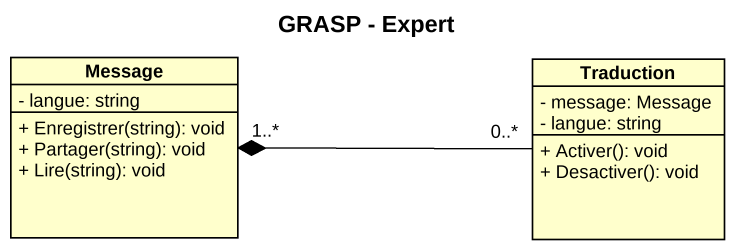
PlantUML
@startuml
title GRASP - Expert
hide circle
hide empty members
skinparam classAttributeIconSize 0
class Message {
  - langue: string
  + Enregistrer(string): void
  + Partager(string): void
  + Lire(string): void
}
class Traduction {
  - message: Message
  - langue: string
  + Activer(): void
  + Desactiver(): void
}
Traduction "0..*" -left-* "1..*" Message
@enduml
